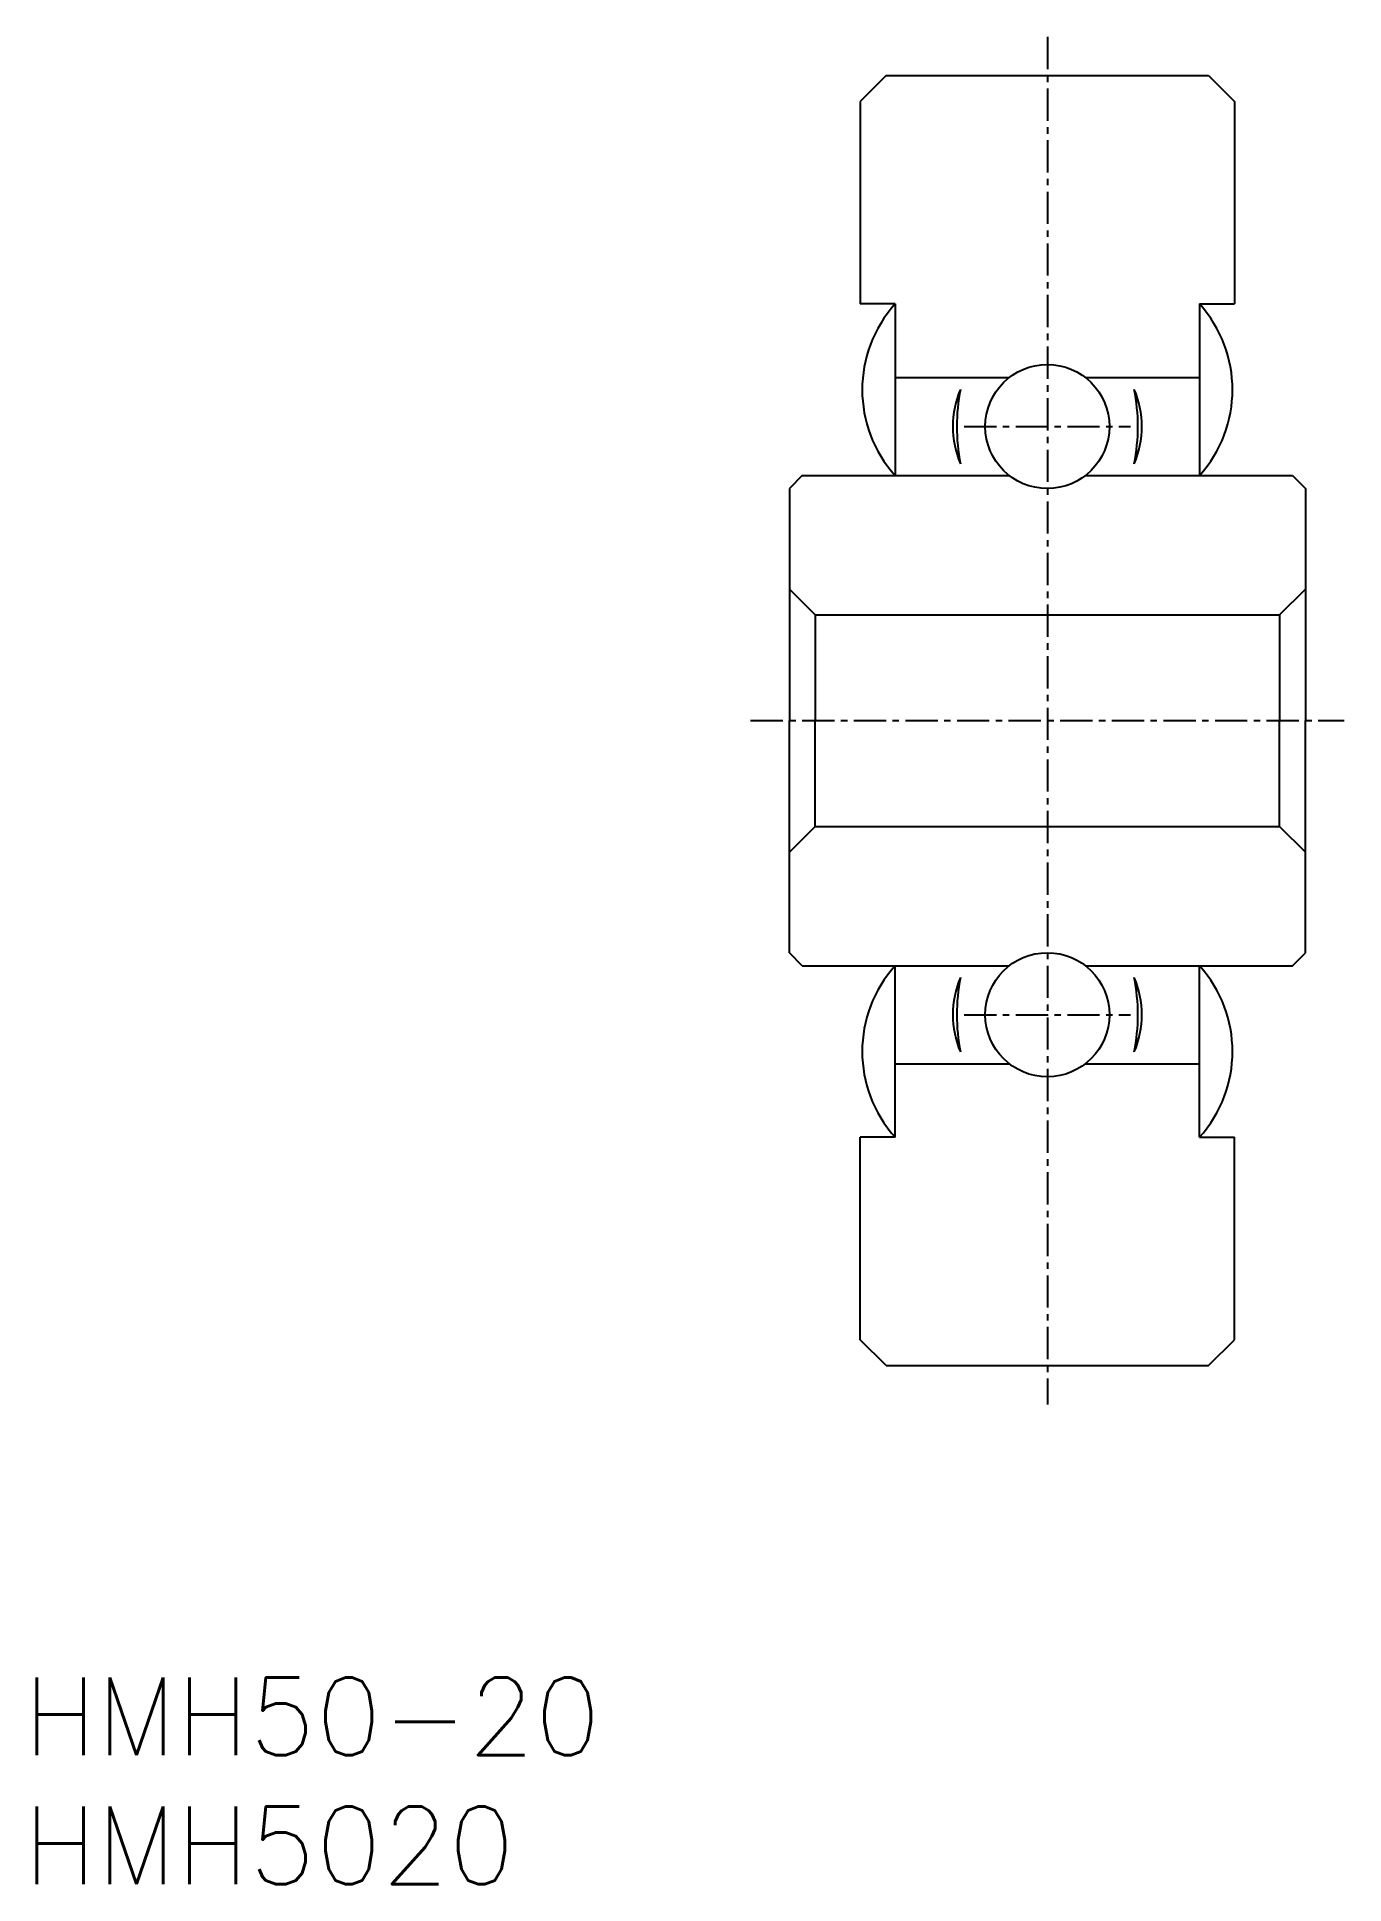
# Model space of a CAD drawing. Extents: x 47.7 to 98.3, y 34.8 to 106.4.
import ezdxf
from ezdxf.enums import TextEntityAlignment as Align

# ---------------------------------------------------------------- set-up
doc = ezdxf.new("R2010")
doc.units = 0
doc.linetypes.add('CENTER', pattern=[2, 1.25, -0.25, 0.25, -0.25])
doc.layers.get('0').update_dxf_attribs({"linetype": 'CONTINUOUS'})
doc.layers.add('CENTER', color=1, linetype='CENTER')
doc.styles.get("Standard").update_dxf_attribs({"font": 'txt.shx', "bigfont": 'extfont.shx'})

msp = doc.modelspace()

# ---------------------------------------------------------------- linework, layer by layer
at = {"color": 7, "linetype": 'CONTINUOUS'}
for p, q in [((80.586, 104.912), (79.586, 103.912)), ((80.586, 104.912), (93.086, 104.912)), ((93.086, 104.912), (94.086, 103.912)), ((79.586, 103.912), (79.586, 96.062)), ((94.086, 103.912), (94.086, 96.062)), ((80.936, 96.062), (79.586, 96.062)), ((80.936, 96.062), (80.936, 89.412)), ((92.736, 96.062), (92.736, 89.412)), ((92.736, 96.062), (94.086, 96.062)), ((80.936, 93.212), (85.361, 93.212)), ((88.311, 93.212), (92.736, 93.212)), ((77.336, 89.412), (76.836, 88.912)), ((77.336, 89.412), (76.836, 88.912)), ((76.836, 88.912), (76.836, 85.012)), ((77.336, 89.412), (85.361, 89.412)), ((88.311, 89.412), (96.336, 89.412)), ((96.336, 89.412), (96.836, 88.912)), ((96.836, 88.912), (96.836, 85.012)), ((76.836, 85.012), (76.836, 79.912)), ((76.836, 85.012), (77.836, 84.012)), ((95.836, 84.012), (96.836, 85.012)), ((96.836, 85.012), (96.836, 79.912)), ((77.836, 84.012), (77.836, 79.912)), ((77.836, 84.012), (95.836, 84.012)), ((95.836, 84.012), (95.836, 79.912)), ((76.836, 74.812), (76.836, 79.912)), ((77.836, 75.812), (77.836, 79.912)), ((95.836, 75.812), (95.836, 79.912)), ((96.836, 74.812), (96.836, 79.912)), ((76.836, 74.812), (77.836, 75.812)), ((77.836, 75.812), (95.836, 75.812)), ((95.836, 75.812), (96.836, 74.812)), ((76.836, 70.912), (76.836, 74.812)), ((96.836, 70.912), (96.836, 74.812)), ((77.336, 70.412), (76.836, 70.912)), ((77.336, 70.412), (76.836, 70.912)), ((96.336, 70.412), (96.836, 70.912)), ((77.336, 70.412), (85.361, 70.412)), ((80.936, 63.762), (80.936, 70.412)), ((88.311, 70.412), (96.336, 70.412)), ((92.736, 63.762), (92.736, 70.412)), ((80.936, 66.612), (85.361, 66.612)), ((88.311, 66.612), (92.736, 66.612)), ((80.936, 63.762), (79.586, 63.762)), ((79.586, 55.912), (79.586, 63.762)), ((92.736, 63.762), (94.086, 63.762)), ((94.086, 55.912), (94.086, 63.762)), ((80.586, 54.912), (79.586, 55.912)), ((93.086, 54.912), (94.086, 55.912)), ((80.586, 54.912), (93.086, 54.912))]:
    msp.add_line(p, q, dxfattribs=at)
for centre in [(86.836, 91.312), (86.836, 68.512)]:
    msp.add_circle(centre, 2.405, dxfattribs=at)
for centre, radius, start, end in [((84.631, 92.737), 4.971, 138.01554, 221.98446), ((89.041, 92.737), 4.971, 318.01554, 41.98446), ((86.836, 91.312), 3.664, 156.84287, 203.15713), ((90.737, 91.312), 7.411, 168.78975, 191.21025), ((82.935, 91.312), 7.411, 348.78975, 11.21025), ((86.836, 91.312), 3.664, 336.84287, 23.15713), ((84.631, 67.087), 4.971, 138.01554, 221.98446), ((89.041, 67.087), 4.971, 318.01554, 41.98446), ((86.836, 68.512), 3.664, 156.84287, 203.15713), ((90.737, 68.512), 7.411, 168.78975, 191.21025), ((86.836, 68.512), 3.664, 336.84287, 23.15713), ((82.935, 68.512), 7.411, 348.78975, 11.21025)]:
    msp.add_arc(centre, radius, start, end, dxfattribs=at)
at = {"layer": 'CENTER', "color": 1, "linetype": 'CENTER'}
for p, q in [((86.836, 106.412), (86.836, 53.412)), ((83.612, 91.312), (90.061, 91.312)), ((75.336, 79.912), (98.336, 79.912)), ((83.612, 68.512), (90.061, 68.512))]:
    msp.add_line(p, q, dxfattribs=at)

# ---------------------------------------------------------------- texts
at = {"color": 7, "linetype": 'CONTINUOUS'}
for s, p in [('HMH50-20', (47.16, 41.319)), ('HMH5020', (47.16, 36.319))]:
    msp.add_text(s, height=3, dxfattribs=at).set_placement(p, align=Align.MIDDLE_LEFT)

doc.saveas('drawing.dxf')
